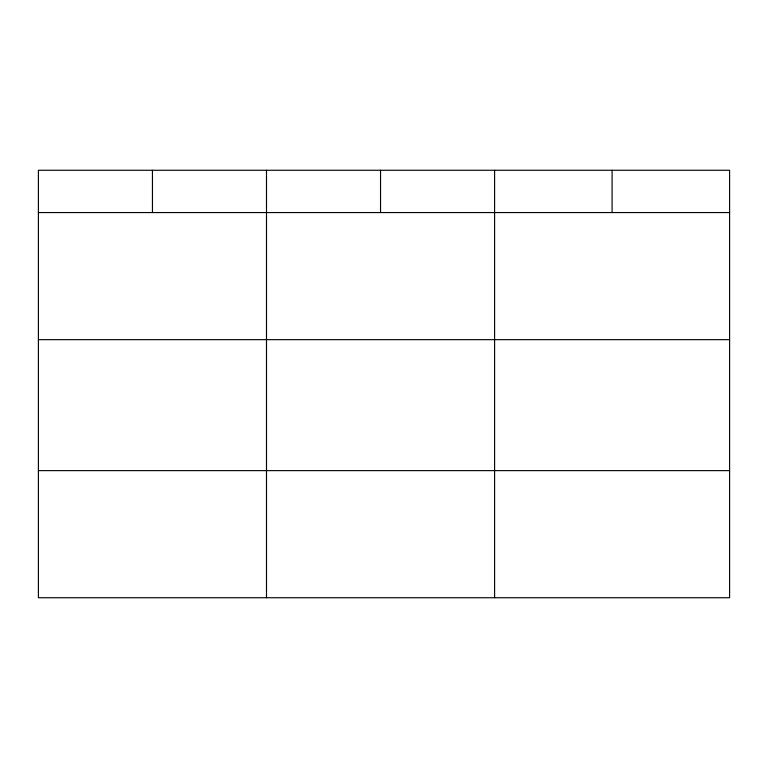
<?xml version="1.0" encoding="UTF-8"?>
<svg xmlns="http://www.w3.org/2000/svg" width="768" height="768" viewBox="0 0 768 768"><rect width="100%" height="100%" fill="white"/><g stroke="black" fill="none" stroke-linecap="round" stroke-linejoin="round"><path stroke-width="1.15" d="M729.6 339.667L729.6 170.266L38.4 170.266L38.4 597.734L729.6 597.734L729.6 339.667L38.4 339.667M38.4 212.563L729.6 212.563M38.4 470.63L729.6 470.63M612.096 170.266L612.096 212.563M494.592 170.266L494.592 597.734M380.544 170.266L380.544 212.563M266.496 170.266L266.496 597.734M152.448 170.266L152.448 212.563"/></g></svg>
